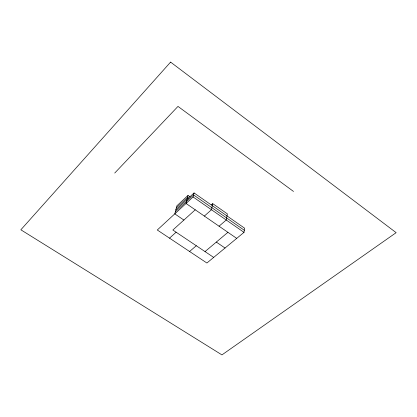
<?xml version="1.0" encoding="UTF-8"?>
<svg xmlns="http://www.w3.org/2000/svg" width="417" height="417" viewBox="0 0 417 417"><rect width="100%" height="100%" fill="white"/><g stroke="black" fill="none" stroke-linecap="round" stroke-linejoin="round"><path stroke-width="0.63" d="M194.061 192.941L193.102 196.975L157.282 230.002L206.9 263.012L244.008 232.352L244.649 228.214L194.061 192.941L175.828 209.819M219.045 226.202L226.254 220.014L227.374 213.879L212.738 203.658L211.476 209.746L204.34 216.074M190.162 196.923L188.031 195.443L186.055 203.475L236.715 238.378M114.732 173.05L177.986 106.403L293.511 191.45M188.031 195.443L176.865 205.821L174.786 213.864L183.897 220.056M176.349 207.817L187.541 197.434L188.609 198.174M175.312 211.836L193.582 194.953L244.331 230.278M195.239 209.803L172.862 230.022L213.686 257.404M169.521 238.143L176.13 232.212M211.32 204.919L212.738 203.658M189.584 251.493L196.292 245.733M205.028 251.592L227.922 232.316M216.319 242.089L225.044 248.021M193.102 196.975L244.008 232.352M170.595 62.107L20.85 229.798L221.943 354.893L396.15 232.66L170.595 62.107"/></g></svg>
